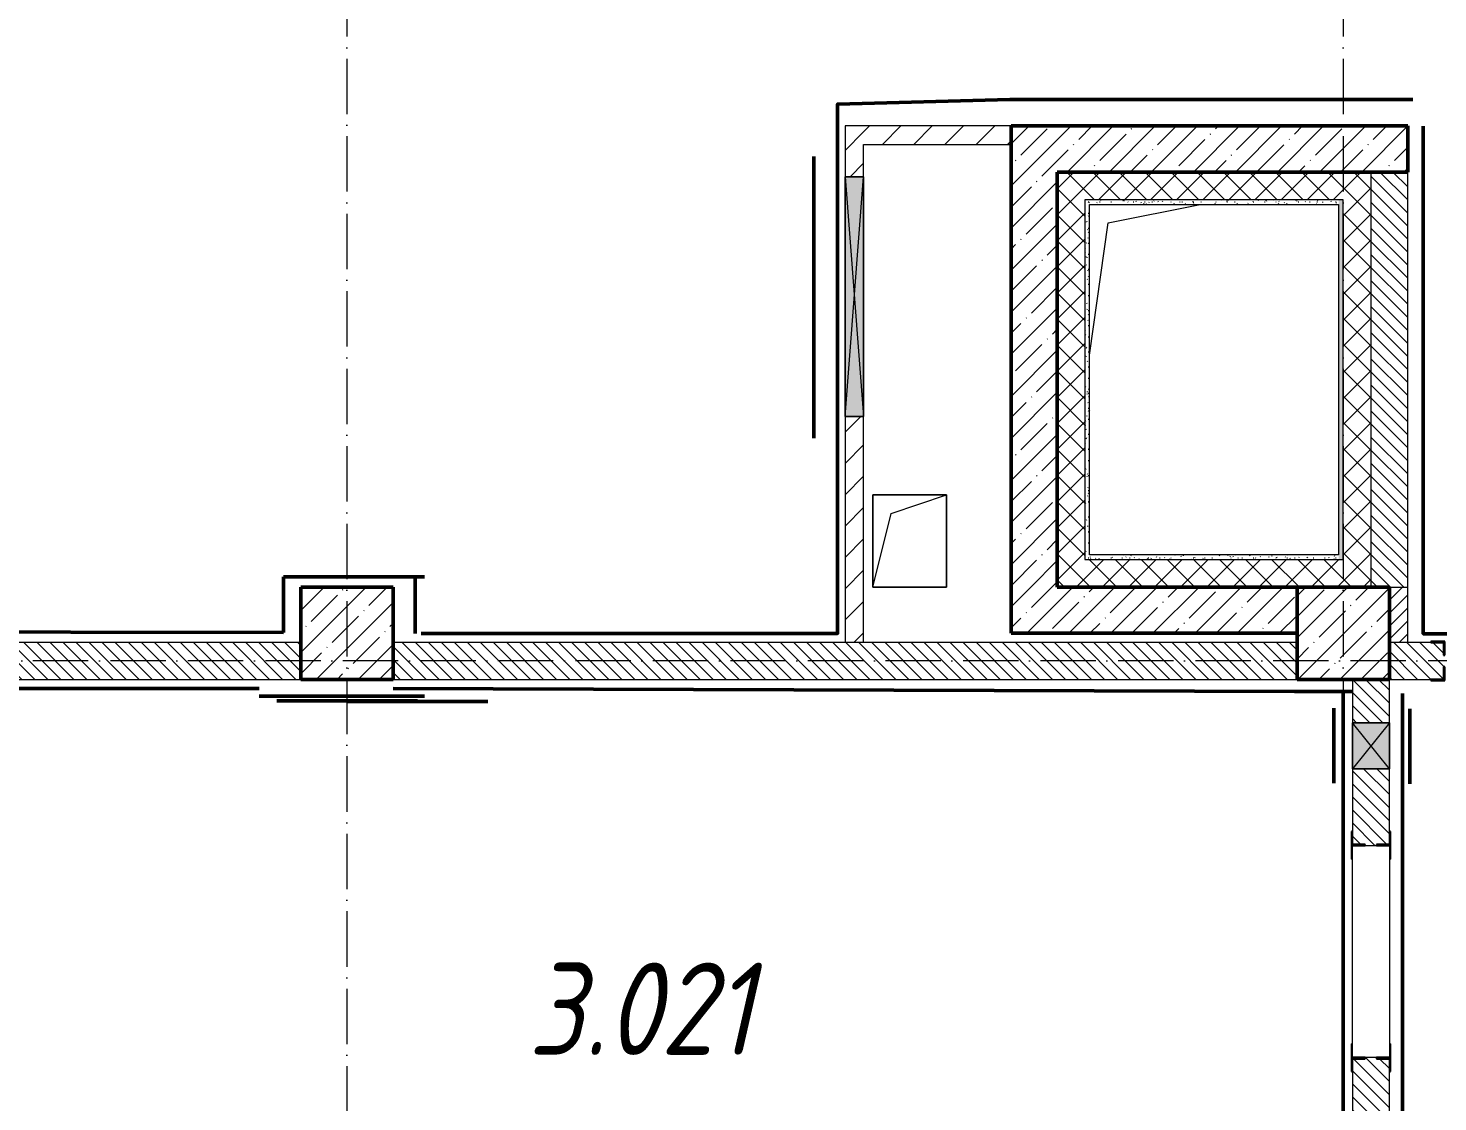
# Model space of a CAD drawing. Header units: millimetres. Extents: x -213536 to 1564669, y -45299 to 942238.
# Drawn here: x 625744 to 633384, y 339173 to 344992 of the extents above; entities that cross this region are included whole.
import ezdxf

# ---------------------------------------------------------------- set-up
doc = ezdxf.new("R2010")
doc.units = ezdxf.units.MM
doc.linetypes.add('50_200_ШТРИХ_1Т_ш5_п1_п1_', pattern=[700, 500, -100, 0, -100])
for name, color, linetype, lineweight in [('8.1)', 2, 'Continuous', 50), ('8.2)', 3, 'Continuous', 50), ('8.3)', 5, 'Continuous', 50), ('8.4)', 6, 'Continuous', 50), ('A-DETL-GENF-OTLN', 7, 'Continuous', 9), ('A-FLOR-____-OTLN', 7, 'Continuous', 9), ('A-GENM-____-MCUT', 7, 'Continuous', 25), ('A-GENM-____-OTLN', 7, 'Continuous', 9), ('A-GENM-____-OTLN-1', 7, 'Continuous', 25), ('A-GLAZ-____-OTLN', 7, 'Continuous', 9), ('A-WALL-____-MCUT', 7, 'Continuous', 13), ('A-WALL-____-MCUT-1', 7, 'Continuous', 9), ('A-WALL-____-MCUT-2', 7, 'Continuous', 50), ('A-WALL-____-PATT-1', 7, 'Continuous', 9), ('A-WALL-FNSH-MCUT-1', 7, 'Continuous', 9), ('I-WALL-____-OTLN', 7, 'Continuous', 9), ('S-COLS-____-MCUT', 7, 'Continuous', 50), ('S-COLS-____-OTLN', 7, 'Continuous', 9), ('S-GRID-____-OTLN-1', 7, '50_200_ШТРИХ_1Т_ш5_п1_п1_', 9), ('Марки помещений', 7, 'Continuous', 9)]:
    doc.layers.add(name, color=color, linetype=linetype, lineweight=lineweight)
doc.layers.add('A-WALL-____-PATT-2', color=7, linetype='Continuous', lineweight=9, true_color=0x787878)
doc.styles.add('ISOCPEUR_I_2', font='isocpeui.ttf', dxfattribs={"width": 0.85, "height": 2.3})
pattern_1 = [(135, (549721.475, 286281.11), (-35.35534, -35.35534), [])]
pattern_2 = [(45, (549721.47, 286281.11), (-114.04925, 114.04925), []), (45, (549835.52, 286281.11), (-114.04925, 114.04925), [201.612, -40.322, 3.353, -36.97])]
pattern_3 = [(0, (549721.475, 286281.11), (81.28, 20.32), [3.353, -57.607, 3.353, -57.607, -325.12]), (0, (549721.475, 286281.11), (81.28, 20.32), [-121.92, 3.353, -118.567, 3.353, -57.607, -142.24]), (0, (549721.475, 286281.11), (81.28, 20.32), [-304.8, 3.353, -37.287, 3.353, -98.247]), (120, (549751.955, 286291.27), (-58.2376362, 60.230545), [3.353, -57.607, 3.353, -57.607, -325.12]), (120, (549751.955, 286291.27), (-58.2376362, 60.230545), [-121.92, 3.353, -118.567, 3.353, -57.607, -142.24]), (120, (549751.955, 286291.27), (-58.2376362, 60.230545), [-304.8, 3.353, -37.287, 3.353, -98.247]), (240, (549762.115, 286331.91), (-23.0423638, -80.550545), [3.353, -57.607, 3.353, -57.607, -325.12]), (240, (549762.115, 286331.91), (-23.0423638, -80.550545), [-121.92, 3.353, -118.567, 3.353, -57.607, -142.24]), (240, (549762.115, 286331.91), (-23.0423638, -80.550545), [-304.8, 3.353, -37.287, 3.353, -98.247])]
pattern_4 = [(45, (549721.47, 286281.11), (-70.71068, 70.71068), []), (135, (549721.47, 286281.11), (-70.71068, -70.71068), [])]
pattern_5 = [(45, (549721.47, 286281.11), (-84.85281, 84.85281), [])]

# ---------------------------------------------------------------- blocks, each defined once
blk = doc.blocks.new('BSC_Колонна _Прямоугольная - 500х500-V38-АР1_План отверстий 3 этажа в осях 1-64_Ю-ЯЯ')
at = {"layer": 'S-COLS-____-OTLN'}
h = blk.add_hatch(dxfattribs=at)
h.set_pattern_fill('FP_46', color=256, style=0, pattern_type=2)
h.set_pattern_definition([(45, (-83150, -55431.04), (-114.04925, 114.04925), []), (45, (-83035.95, -55431.04), (-114.04925, 114.04925), [201.613, -40.323, 3.353, -36.97])])
h.paths.add_polyline_path([(-250, -250), (250, -250), (250, 250), (-250, 250)], flags=0)
at = {"layer": 'S-COLS-____-MCUT'}
for p, q in [((250, 250), (-250, 250)), ((-250, 250), (-250, -250)), ((250, -250), (250, 250)), ((-250, -250), (250, -250))]:
    blk.add_line(p, q, dxfattribs=at)
blk = doc.blocks.new('BSC_Колонна _Прямоугольная - 500х500-V42-АР1_План отверстий 3 этажа в осях 1-64_Ю-ЯЯ')
at = {"layer": 'S-COLS-____-OTLN'}
h = blk.add_hatch(dxfattribs=at)
h.set_pattern_fill('FP_50', color=256, style=0, pattern_type=2)
h.set_pattern_definition([(45, (-77750, -55431.04), (-114.04925, 114.04925), []), (45, (-77635.95, -55431.04), (-114.04925, 114.04925), [201.613, -40.323, 3.353, -36.97])])
h.paths.add_polyline_path([(-250, -250), (250, -250), (250, 250), (-250, 250)], flags=0)
at = {"layer": 'S-COLS-____-MCUT'}
for p, q in [((250, 250), (-250, 250)), ((-250, 250), (-250, -250)), ((250, -250), (250, 250)), ((-250, -250), (250, -250))]:
    blk.add_line(p, q, dxfattribs=at)
blk = doc.blocks.new('154_Стойка_СКБ_Уголок - СМ-2180_200-28268025-АР1_План отверстий 3 этажа в осях 1-64_Ю-ЯЯ')
at = {"layer": 'A-GENM-____-MCUT'}
for p, q in [((125, 156), (125, 81)), ((200, 156), (125, 156)), ((200, 150), (200, 156)), ((125, 81), (131, 81)), ((131, 81), (131, 150)), ((131, 150), (200, 150)), ((131, 19), (125, 19)), ((125, 19), (125, -56)), ((131, -50), (131, 19)), ((125, -56), (200, -56)), ((200, -50), (131, -50)), ((200, -56), (200, -50))]:
    blk.add_line(p, q, dxfattribs=at)
blk = doc.blocks.new('Стойка_Влож_Уголок_Опорный - Уголок-28213941-АР1_План отверстий 3 этажа в осях 1-64_Ю-ЯЯ')
at = {"layer": 'A-GENM-____-OTLN'}
for p, q in [((-212, -6), (-212, 0)), ((0, 0), (0, -6)), ((-212, -75), (-212, -6)), ((-212, -6), (-206, -6)), ((-212, -75), (-206, -75)), ((-6, -6), (0, -6)), ((-6, -75), (0, -75)), ((0, -6), (0, -75))]:
    blk.add_line(p, q, dxfattribs=at)
blk = doc.blocks.new('Фахверк_СКБ_Уголок - 200_3550-28267367-АР1_План отверстий 3 этажа в осях 1-64_Ю-ЯЯ')
at = {"layer": 'A-GENM-____-MCUT'}
for p, q in [((200, 156), (125, 156)), ((125, 156), (125, 81)), ((200, 150), (200, 156)), ((125, 81), (131, 81)), ((131, 81), (131, 150)), ((131, 150), (200, 150)), ((131, 19), (125, 19)), ((125, 19), (125, -56)), ((131, -50), (131, 19)), ((125, -56), (200, -56)), ((200, -50), (131, -50)), ((200, -56), (200, -50))]:
    blk.add_line(p, q, dxfattribs=at)
blk = doc.blocks.new('AR_Отверстие прямоугольное _в плите_ - AR_Отверстие прямоугольное _в плите_-30459445-АР1_План отверстий 3 этажа в осях 1-64_Ю-ЯЯ')
at = {"layer": 'A-GENM-____-OTLN'}
for p, q in [((200, 250), (-200, 250)), ((-200, 250), (-200, -250)), ((-100, 150), (200, 250)), ((200, -250), (200, 250)), ((-200, -250), (-100, 150)), ((-200, -250), (200, -250))]:
    blk.add_line(p, q, dxfattribs=at)
blk = doc.blocks.new('AR_Отверстие прямоугольное _в плите_ - AR_Отверстие прямоугольное _в плите_-30552518-АР1_План отверстий 3 этажа в осях 1-64_Ю-ЯЯ')
at = {"layer": 'A-GENM-____-OTLN'}
for p, q in [((-550, 850), (-50, 950)), ((-650, 131.8), (-550, 850))]:
    blk.add_line(p, q, dxfattribs=at)
blk = doc.blocks.new('AR_Отверстие прямоугольное _в стене_ - AR_Отверстие прямоугольное _в стене__ОВ-36941390-АР1_План отверстий 3 этажа в осях 1-64_Ю-ЯЯ')
at = {"layer": 'A-GLAZ-____-OTLN'}
blk.add_hatch(color=256, dxfattribs=at).paths.add_polyline_path([(-650, -50), (650, -50), (650, 50), (-650, 50)], flags=0)
at = {"layer": 'A-DETL-GENF-OTLN'}
for p, q in [((-650, -50), (-650, 50)), ((-650, 50), (650, 50)), ((650, 50), (-650, -50)), ((-650, 50), (650, -50)), ((650, 50), (-650, 50)), ((-650, 50), (-650, -50)), ((650, 50), (650, -50)), ((650, -50), (650, 50)), ((650, -50), (-650, -50)), ((-650, -50), (650, -50))]:
    blk.add_line(p, q, dxfattribs=at)
blk = doc.blocks.new('AR_Отверстие прямоугольное _в стене__БезПР - AR_Отверстие прямоугольное _в стене__БезПР-36899164-АР1_План отверстий 3 этажа в осях 1-64_Ю-ЯЯ')
at = {"layer": 'A-GLAZ-____-OTLN'}
blk.add_hatch(color=256, dxfattribs=at).paths.add_polyline_path([(125, 100), (-125, 100), (-125, -100), (125, -100)], flags=0)
at = {"layer": 'A-DETL-GENF-OTLN'}
for p, q in [((-125, -100), (-125, 100)), ((-125, 100), (125, 100)), ((125, 100), (-125, -100)), ((-125, 100), (125, -100)), ((125, 100), (-125, 100)), ((-125, 100), (-125, -100)), ((125, 100), (125, -100)), ((125, -100), (125, 100)), ((125, -100), (-125, -100)), ((-125, -100), (125, -100))]:
    blk.add_line(p, q, dxfattribs=at)
at = {"layer": 'A-GLAZ-____-OTLN'}
blk.add_line((125, 100), (-125, 100), dxfattribs=at)

msp = doc.modelspace()

# ---------------------------------------------------------------- hatches: boundary and pattern name
at = {"layer": 'A-WALL-____-PATT-1'}
h = msp.add_hatch(dxfattribs=at)
h.set_pattern_fill('FP_7', color=256, style=0, pattern_type=2)
h.set_pattern_definition(pattern_5)
h.paths.add_polyline_path([(630171.5, 341662.2), (630271.5, 341662.2), (630271.5, 342887.2), (630171.5, 342887.2)], flags=0)
h.paths.add_polyline_path([(630265, 344187.2), (630271.5, 344187.2), (630271.5, 344462.2), (630171.5, 344462.2), (630171.5, 344187.2)], flags=0)
h = msp.add_hatch(dxfattribs=at)
h.set_pattern_fill('FP_7', color=256, style=0, pattern_type=2)
h.set_pattern_definition(pattern_5)
h.paths.add_polyline_path([(631071.5, 344362.2), (631071.5, 344462.2), (630271.5, 344462.2), (630271.5, 344362.2), (631010.8, 344362.2)], flags=0)
h = msp.add_hatch(dxfattribs=at)
h.set_pattern_fill('FP_12', color=256, style=0, pattern_type=2)
h.set_pattern_definition(pattern_2)
h.paths.add_polyline_path([(631071.5, 341962.2), (631321.5, 341962.2), (631321.5, 344462.2), (631071.5, 344462.2), (631071.5, 343504.6)], flags=0)
h = msp.add_hatch(dxfattribs=at)
h.set_pattern_fill('FP_12', color=256, style=0, pattern_type=2)
h.set_pattern_definition(pattern_2)
h.paths.add_polyline_path([(633221.5, 344212.2), (633221.5, 344462.2), (631321.5, 344462.2), (631321.5, 344212.2)], flags=0)
h = msp.add_hatch(dxfattribs=at)
h.set_pattern_fill('FP_4', color=256, style=0, pattern_type=2)
h.set_pattern_definition(pattern_4)
h.paths.add_polyline_path([(631471.5, 342112.2), (631471.5, 344212.2), (631321.5, 344212.2), (631321.5, 342112.2)], flags=0)
h = msp.add_hatch(dxfattribs=at)
h.set_pattern_fill('FP_4', color=256, style=0, pattern_type=2)
h.set_pattern_definition(pattern_4)
h.paths.add_polyline_path([(631471.5, 344062.2), (632871.5, 344062.2), (632871.5, 344212.2), (631471.5, 344212.2)], flags=0)
h = msp.add_hatch(dxfattribs=at)
h.set_pattern_fill('FP_4', color=256, style=0, pattern_type=2)
h.set_pattern_definition(pattern_4)
h.paths.add_polyline_path([(632871.5, 341962.2), (633021.5, 341962.2), (633021.5, 344212.2), (632871.5, 344212.2), (632871.5, 342112.2)], flags=0)
h = msp.add_hatch(dxfattribs=at)
h.set_pattern_fill('FP_9', color=256, style=0, pattern_type=2)
h.set_pattern_definition(pattern_1)
h.paths.add_polyline_path([(633221.5, 341962.2), (633221.5, 344212.2), (633021.5, 344212.2), (633021.5, 341962.2), (633121.5, 341962.2)], flags=0)
h = msp.add_hatch(dxfattribs=at)
h.set_pattern_fill('FP_4', color=256, style=0, pattern_type=2)
h.set_pattern_definition(pattern_4)
h.paths.add_polyline_path([(632778.3, 341962.2), (632871.5, 341962.2), (632871.5, 342112.2), (631321.5, 342112.2), (631321.5, 341962.2), (632621.5, 341962.2)], flags=0)
h = msp.add_hatch(dxfattribs=at)
h.set_pattern_fill('FP_12', color=256, style=0, pattern_type=2)
h.set_pattern_definition(pattern_2)
h.paths.add_polyline_path([(632621.5, 341712.2), (632621.5, 341962.2), (631071.5, 341962.2), (631071.5, 341712.2)], flags=0)
h = msp.add_hatch(dxfattribs=at)
h.set_pattern_fill('FP_8', color=256, style=0, pattern_type=2)
h.set_pattern_definition([(45, (549721.475, 286281.11), (-35.35534, 35.35534), [])])
h.paths.add_polyline_path([(633221.5, 341662.2), (633221.5, 341962.2), (633121.5, 341962.2), (633121.5, 341662.2)], flags=0)
h = msp.add_hatch(dxfattribs=at)
h.set_pattern_fill('FP_9', color=256, style=0, pattern_type=2)
h.set_pattern_definition(pattern_1)
h.paths.add_polyline_path([(627221.5, 341462.2), (627221.5, 341662.2), (624721.5, 341662.2), (624721.5, 341462.2), (625708.4, 341462.2)], flags=0)
h = msp.add_hatch(dxfattribs=at)
h.set_pattern_fill('FP_9', color=256, style=0, pattern_type=2)
h.set_pattern_definition(pattern_1)
h.paths.add_polyline_path([(632621.5, 341462.2), (632621.5, 341662.2), (627721.5, 341662.2), (627721.5, 341462.2), (631010.8, 341462.2)], flags=0)
h = msp.add_hatch(dxfattribs=at)
h.set_pattern_fill('FP_9', color=256, style=0, pattern_type=2)
h.set_pattern_definition(pattern_1)
h.paths.add_polyline_path([(635571.5, 341462.2), (635571.5, 341662.2), (635121.5, 341662.2), (635121.5, 341462.2)], flags=0)
h.paths.add_polyline_path([(633346.5, 341462.2), (633415.5, 341462.2), (633415.5, 341531.2), (633421.5, 341531.2), (633421.5, 341593.2), (633415.5, 341593.2), (633415.5, 341662.2), (633121.5, 341662.2), (633121.5, 341462.2)], flags=0)
h = msp.add_hatch(dxfattribs=at)
h.set_pattern_fill('FP_9', color=256, style=0, pattern_type=2)
h.set_pattern_definition(pattern_1)
h.paths.add_polyline_path([(633121.5, 338462.2), (633121.5, 339406.2), (633052.5, 339406.2), (633052.5, 339412.2), (632990.5, 339412.2), (632990.5, 339406.2), (632921.5, 339406.2), (632921.5, 338462.2)], flags=0)
h.paths.add_polyline_path([(633052.5, 340562.2), (633052.5, 340568.2), (633121.5, 340568.2), (633121.5, 340977.2), (632921.5, 340977.2), (632921.5, 340568.2), (632990.5, 340568.2), (632990.5, 340562.2)], flags=0)
h.paths.add_polyline_path([(632921.5, 341227.2), (633121.5, 341227.2), (633121.5, 341462.2), (632921.5, 341462.2)], flags=0)
at = {"layer": 'A-WALL-____-PATT-2'}
h = msp.add_hatch(dxfattribs=at)
h.set_pattern_fill('FP_155', color=256, style=0, pattern_type=2)
h.set_pattern_definition(pattern_3)
h.paths.add_polyline_path([(631471.5, 342137.2), (631496.5, 342137.2), (631496.5, 344062.2), (631471.5, 344062.2), (631471.5, 343504.6)], flags=0)
h = msp.add_hatch(dxfattribs=at)
h.set_pattern_fill('FP_155', color=256, style=0, pattern_type=2)
h.set_pattern_definition(pattern_3)
h.paths.add_polyline_path([(632846.5, 344037.2), (632846.5, 344062.2), (631496.5, 344062.2), (631496.5, 344037.2)], flags=0)
h = msp.add_hatch(dxfattribs=at)
h.set_pattern_fill('FP_155', color=256, style=0, pattern_type=2)
h.set_pattern_definition(pattern_3)
h.paths.add_polyline_path([(632846.5, 342112.2), (632871.5, 342112.2), (632871.5, 344062.2), (632846.5, 344062.2), (632846.5, 342137.2)], flags=0)
h = msp.add_hatch(dxfattribs=at)
h.set_pattern_fill('FP_155', color=256, style=0, pattern_type=2)
h.set_pattern_definition(pattern_3)
h.paths.add_polyline_path([(632846.5, 342112.2), (632846.5, 342137.2), (631471.5, 342137.2), (631471.5, 342112.2), (632778.3, 342112.2)], flags=0)

# ---------------------------------------------------------------- linework, layer by layer
at = {"layer": '8.1)', "lineweight": 50}
for points in [[(630002.5, 342769.5), (630002.5, 344297.6)], [(627091.4, 341345.6), (627854.4, 341345.6)], [(627471.5, 341341.7), (628234.5, 341341.7)], [(632820.3, 340900.7), (632820.3, 341307)], [(633231.6, 340895.7), (633231.6, 341302.1)]]:
    msp.add_lwpolyline(points, dxfattribs=at)
at = {"layer": '8.2)', "lineweight": 50}
for p, q in [((627892.3, 342017.6), (627127.4, 342017.6)), ((627127.4, 341716.8), (627127.4, 342017.6)), ((627841.6, 341711.8), (627841.6, 342012.6)), ((626996.4, 341371.6), (627892.3, 341371.6))]:
    msp.add_line(p, q, dxfattribs=at)
for points in [[(631063.7, 344605.3), (633248.4, 344605.3)], [(633305.2, 344461.5), (633305.2, 344230.8)], [(632921.5, 341397), (632607.4, 341397)]]:
    msp.add_lwpolyline(points, dxfattribs=at)
at = {"layer": '8.3)', "lineweight": 50}
for points in [[(633305.2, 344230.8), (633305.2, 341710.1), (635320.1, 341710.1), (635320.1, 349399.8), (633278.7, 349399.8)], [(627873.6, 341711.8), (630131, 341711.8), (630131, 344581.1), (631063.7, 344605.3)], [(624819.3, 341720.6), (627127.4, 341716.8)], [(632871.5, 341397), (632871.5, 338943.9), (631539.1, 338943.9), (631539.1, 338512.8), (631341.2, 338512.8), (631104.2, 338512.8), (624571.5, 338512.8)], [(624721.5, 341412.2), (626996.4, 341412.2)], [(627721.5, 341412.2), (632607.4, 341397)], [(633192.6, 338582.3), (633192.6, 341386)]]:
    msp.add_lwpolyline(points, dxfattribs=at)
at = {"layer": '8.4)', "lineweight": 50}
for p, q in [((627892.3, 342017.6), (627127.4, 342017.6)), ((627127.4, 341716.8), (627127.4, 342017.6)), ((627841.6, 341711.8), (627841.6, 342012.6)), ((626996.4, 341371.6), (627892.3, 341371.6))]:
    msp.add_line(p, q, dxfattribs=at)
for points in [[(633305.2, 344230.8), (633305.2, 341710.1), (635320.1, 341710.1), (635320.1, 349399.8), (633278.7, 349399.8)], [(627873.6, 341711.8), (630131, 341711.8), (630131, 344581.1), (631063.7, 344605.3)], [(631063.7, 344605.3), (633248.4, 344605.3)], [(633305.2, 344461.5), (633305.2, 344230.8)], [(624819.3, 341720.6), (627127.4, 341716.8)], [(632871.5, 341397), (632871.5, 338943.9), (631539.1, 338943.9), (631539.1, 338512.8), (631341.2, 338512.8), (631104.2, 338512.8), (624571.5, 338512.8)], [(624721.5, 341412.2), (626996.4, 341412.2)], [(627721.5, 341412.2), (632607.4, 341397)], [(632921.5, 341397), (632607.4, 341397)], [(633192.6, 338582.3), (633192.6, 341386)]]:
    msp.add_lwpolyline(points, dxfattribs=at)
at = {"layer": 'A-FLOR-____-OTLN'}
for p, q in [((630321.5, 342462.2), (630721.5, 342462.2)), ((630321.5, 341962.2), (630321.5, 342462.2)), ((630721.5, 342462.2), (630721.5, 341962.2)), ((630721.5, 341962.2), (630321.5, 341962.2))]:
    msp.add_line(p, q, dxfattribs=at)
at = {"layer": 'A-WALL-____-MCUT'}
for p, q in [((633021.5, 344212.2), (633021.5, 341962.2)), ((633221.5, 341962.2), (633221.5, 344212.2)), ((633121.5, 341962.2), (633221.5, 341962.2)), ((627221.5, 341662.2), (624721.5, 341662.2)), ((632621.5, 341662.2), (627721.5, 341662.2)), ((633346.5, 341662.2), (633121.5, 341662.2)), ((624721.5, 341462.2), (627221.5, 341462.2)), ((627721.5, 341462.2), (632621.5, 341462.2)), ((632921.5, 341462.2), (632921.5, 341227.2)), ((633121.5, 341227.2), (633121.5, 341462.2)), ((633121.5, 341462.2), (633346.5, 341462.2)), ((632921.5, 340977.2), (632921.5, 340637.2)), ((633121.5, 340637.2), (633121.5, 340977.2)), ((632990.5, 340562.2), (633052.5, 340562.2)), ((633052.5, 339412.2), (632990.5, 339412.2)), ((632921.5, 339337.2), (632921.5, 338862.2)), ((633121.5, 338462.2), (633121.5, 339337.2))]:
    msp.add_line(p, q, dxfattribs=at)
at = {"layer": 'A-WALL-____-MCUT-1'}
for p, q in [((631471.5, 344062.2), (631471.5, 342112.2)), ((632871.5, 344062.2), (631471.5, 344062.2)), ((632871.5, 342112.2), (632871.5, 344062.2)), ((631471.5, 342112.2), (632871.5, 342112.2))]:
    msp.add_line(p, q, dxfattribs=at)
at = {"layer": 'A-WALL-____-MCUT-2'}
for p, q in [((631071.5, 344462.2), (631071.5, 341712.2)), ((633221.5, 344462.2), (631071.5, 344462.2)), ((633221.5, 344212.2), (633221.5, 344462.2)), ((631321.5, 341962.2), (631321.5, 344212.2)), ((631321.5, 344212.2), (633221.5, 344212.2)), ((632621.5, 341962.2), (631321.5, 341962.2)), ((631071.5, 341712.2), (632621.5, 341712.2))]:
    msp.add_line(p, q, dxfattribs=at)
at = {"layer": 'A-WALL-FNSH-MCUT-1'}
for p, q in [((630171.5, 344462.2), (630171.5, 344187.2)), ((631071.5, 344462.2), (630171.5, 344462.2)), ((630271.5, 344187.2), (630271.5, 344362.2)), ((630271.5, 344362.2), (631071.5, 344362.2)), ((631496.5, 342137.2), (631496.5, 344037.2)), ((631496.5, 344037.2), (632846.5, 344037.2)), ((632846.5, 344037.2), (632846.5, 342137.2)), ((630171.5, 342887.2), (630171.5, 341662.2)), ((630271.5, 341662.2), (630271.5, 342887.2)), ((632846.5, 342137.2), (631496.5, 342137.2)), ((633221.5, 341662.2), (633221.5, 341962.2))]:
    msp.add_line(p, q, dxfattribs=at)
at = {"layer": 'I-WALL-____-OTLN'}
for p, q in [((632921.5, 339412.2), (632921.5, 340562.2)), ((633121.5, 340562.2), (633121.5, 339412.2))]:
    msp.add_line(p, q, dxfattribs=at)
at = {"layer": 'S-GRID-____-OTLN-1', "color": 251, "ltscale": 0.6, "true_color": 0x636466}
for p, q in [((627471.5, 377174), (627471.5, 326262.2)), ((632871.5, 377174), (632871.5, 326262.2)), ((653795.9, 341562.2), (545052.7, 341562.2))]:
    msp.add_line(p, q, dxfattribs=at)

# ---------------------------------------------------------------- block references
at = {"layer": 'A-GENM-____-OTLN'}
for name, p in [('AR_Отверстие прямоугольное _в плите_ - AR_Отверстие прямоугольное _в плите_-30552518-АР1_План отверстий 3 этажа в осях 1-64_Ю-ЯЯ', (632146.5, 343087.2)), ('AR_Отверстие прямоугольное _в плите_ - AR_Отверстие прямоугольное _в плите_-30459445-АР1_План отверстий 3 этажа в осях 1-64_Ю-ЯЯ', (630521.5, 342212.2)), ('Стойка_Влож_Уголок_Опорный - Уголок-28213941-АР1_План отверстий 3 этажа в осях 1-64_Ю-ЯЯ', (633127.5, 340562.2))]:
    msp.add_blockref(name, p, dxfattribs=at)
at = {"layer": 'A-GENM-____-OTLN', "rotation": 180}
msp.add_blockref('Стойка_Влож_Уголок_Опорный - Уголок-28213941-АР1_План отверстий 3 этажа в осях 1-64_Ю-ЯЯ', (632915.5, 339412.2), dxfattribs=at)
at = {"layer": 'A-GENM-____-OTLN-1'}
for name, p, rotation in [('Фахверк_СКБ_Уголок - 200_3550-28267367-АР1_План отверстий 3 этажа в осях 1-64_Ю-ЯЯ', (633546.5, 341612.2), 180), ('154_Стойка_СКБ_Уголок - СМ-2180_200-28268025-АР1_План отверстий 3 этажа в осях 1-64_Ю-ЯЯ', (633071.5, 340437.2), 89.99999999999993), ('154_Стойка_СКБ_Уголок - СМ-2180_200-28268025-АР1_План отверстий 3 этажа в осях 1-64_Ю-ЯЯ', (632971.5, 339537.2), 269.9999999999999)]:
    msp.add_blockref(name, p, dxfattribs=dict(at, rotation=rotation))
at = {"layer": 'A-GLAZ-____-OTLN'}
for name, p, rotation in [('AR_Отверстие прямоугольное _в стене_ - AR_Отверстие прямоугольное _в стене__ОВ-36941390-АР1_План отверстий 3 этажа в осях 1-64_Ю-ЯЯ', (630221.5, 343537.2), 89.99999999999987), ('AR_Отверстие прямоугольное _в стене__БезПР - AR_Отверстие прямоугольное _в стене__БезПР-36899164-АР1_План отверстий 3 этажа в осях 1-64_Ю-ЯЯ', (633021.5, 341102.2), 269.9999999999999)]:
    msp.add_blockref(name, p, dxfattribs=dict(at, rotation=rotation))
at = {"layer": 'S-COLS-____-OTLN'}
for name, p in [('BSC_Колонна _Прямоугольная - 500х500-V42-АР1_План отверстий 3 этажа в осях 1-64_Ю-ЯЯ', (627471.5, 341712.2)), ('BSC_Колонна _Прямоугольная - 500х500-V38-АР1_План отверстий 3 этажа в осях 1-64_Ю-ЯЯ', (632871.5, 341712.2))]:
    msp.add_blockref(name, p, dxfattribs=at)

# ---------------------------------------------------------------- texts
at = {"layer": 'Марки помещений', "insert": (628453.4, 339927.1), "char_height": 500, "width": 737.552, "attachment_point": 1, "style": 'ISOCPEUR_I_2'}
msp.add_mtext('3.021', dxfattribs=at)

doc.saveas('drawing.dxf')
